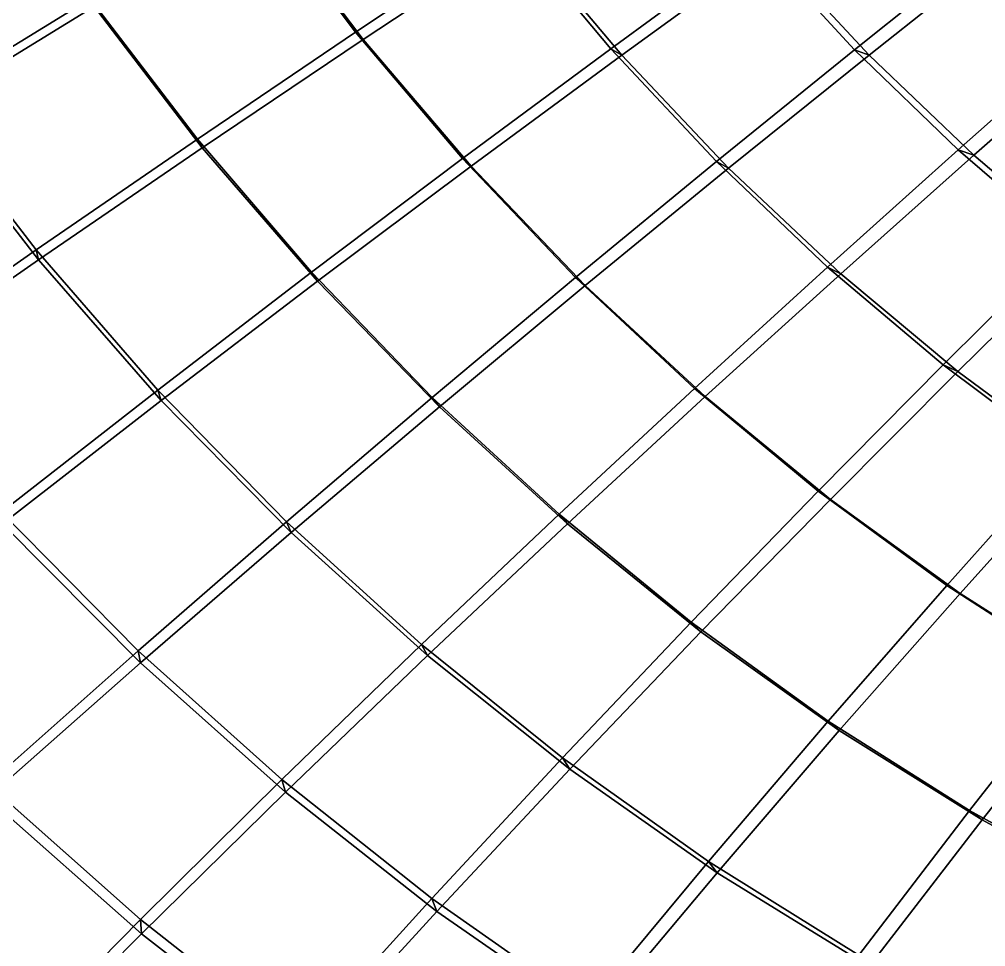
# Model space of a CAD drawing. Header units: metres. Extents: x -2184624 to 1125696, y -1900362 to 1900362.
# Drawn here: x -809172 to -551038, y -756415 to -508658 of the extents above; entities that cross this region are included whole.
import ezdxf

# ---------------------------------------------------------------- set-up
doc = ezdxf.new("R2010")
doc.units = ezdxf.units.M

msp = doc.modelspace()

# ---------------------------------------------------------------- linework, layer by layer
at = {"layer": '1'}
for points in [[(-677930.3, -484472.6, 560189.7), (-719360.8, -512070.2, 562826), (-746167.5, -476403.88, 569542.1), (-702992.4, -450664.16, 566959.1)], [(-675230.8, -486160.47, 578219.8), (-717359.56, -514060.62, 580864.75), (-744422.5, -478298.12, 587488.75), (-700540.1, -452279.1, 584900.4)], [(-612422.7, -488169.16, 548187.6), (-651210.5, -516513.06, 552881.7), (-677930.3, -484472.6, 560189.7), (-637344.75, -457806.75, 555523.1)], [(-608753.56, -489595.84, 566305.9), (-648244.1, -518254.06, 571007.7), (-675230.8, -486160.47, 578219.8), (-633933.9, -459202.3, 573549.5)], [(-549925.8, -487866.34, 533715.06), (-586067.7, -516778.66, 540319.56), (-612422.7, -488169.16, 548187.6), (-574441.9, -460758.7, 541580.06)], [(-545267.44, -488977.28, 551920.44), (-582121.56, -518215.34, 558535.94), (-608753.56, -489595.84, 566305.9), (-570052.1, -461880.5, 559692.44)], [(-790230.25, -503060.62, 569971.2), (-835162.6, -530680.3, 568141.5), (-863492.9, -489094.38, 574138.8), (-816820.9, -463590.22, 576069.56)], [(-789184.25, -505245.12, 587930.8), (-834811.1, -533167.8, 586123.75), (-863396.6, -491417.06, 592031.94), (-816019.6, -465635.47, 593942.06)], [(-719360.8, -512070.2, 562826), (-761616.94, -540652.6, 563336.94), (-790230.25, -503060.62, 569971.2), (-746167.5, -476403.88, 569542.1)], [(-719360.8, -512070.2, 562826), (-717359.56, -514060.62, 580864.75), (-744422.5, -478298.12, 587488.75), (-746167.5, -476403.88, 569542.1)], [(-746167.5, -476403.88, 569542.1), (-744422.5, -478298.12, 587488.75), (-717359.56, -514060.62, 580864.75), (-719360.8, -512070.2, 562826)], [(-717359.56, -514060.62, 580864.75), (-760304.7, -542957.25, 581391.44), (-789184.25, -505245.12, 587930.8), (-744422.5, -478298.12, 587488.75)], [(-651210.5, -516513.06, 552881.7), (-690781.8, -545849.06, 555576.2), (-719360.8, -512070.2, 562826), (-677930.3, -484472.6, 560189.7)], [(-719360.8, -512070.2, 562826), (-717359.56, -514060.62, 580864.75), (-675230.8, -486160.47, 578219.8), (-677930.3, -484472.6, 560189.7)], [(-677930.3, -484472.6, 560189.7), (-675230.8, -486160.47, 578219.8), (-717359.56, -514060.62, 580864.75), (-719360.8, -512070.2, 562826)], [(-651210.5, -516513.06, 552881.7), (-648244.1, -518254.06, 571007.7), (-675230.8, -486160.47, 578219.8), (-677930.3, -484472.6, 560189.7)], [(-677930.3, -484472.6, 560189.7), (-675230.8, -486160.47, 578219.8), (-648244.1, -518254.06, 571007.7), (-651210.5, -516513.06, 552881.7)], [(-648244.1, -518254.06, 571007.7), (-688504.06, -547915.2, 573714.44), (-717359.56, -514060.62, 580864.75), (-675230.8, -486160.47, 578219.8)], [(-524186.84, -513253.7, 525325.4), (-558399.1, -543542.2, 531927.5), (-586067.7, -516778.66, 540319.56), (-549925.8, -487866.34, 533715.06)], [(-586067.7, -516778.66, 540319.56), (-582121.56, -518215.34, 558535.94), (-545267.44, -488977.28, 551920.44), (-549925.8, -487866.34, 533715.06)], [(-549925.8, -487866.34, 533715.06), (-545267.44, -488977.28, 551920.44), (-582121.56, -518215.34, 558535.94), (-586067.7, -516778.66, 540319.56)], [(-586067.7, -516778.66, 540319.56), (-622955.44, -546677.6, 545043.8), (-651210.5, -516513.06, 552881.7), (-612422.7, -488169.16, 548187.6)], [(-651210.5, -516513.06, 552881.7), (-648244.1, -518254.06, 571007.7), (-608753.56, -489595.84, 566305.9), (-612422.7, -488169.16, 548187.6)], [(-612422.7, -488169.16, 548187.6), (-608753.56, -489595.84, 566305.9), (-648244.1, -518254.06, 571007.7), (-651210.5, -516513.06, 552881.7)], [(-582121.56, -518215.34, 558535.94), (-619702.94, -548450, 563272.56), (-648244.1, -518254.06, 571007.7), (-608753.56, -489595.84, 566305.9)], [(-586067.7, -516778.66, 540319.56), (-582121.56, -518215.34, 558535.94), (-608753.56, -489595.84, 566305.9), (-612422.7, -488169.16, 548187.6)], [(-612422.7, -488169.16, 548187.6), (-608753.56, -489595.84, 566305.9), (-582121.56, -518215.34, 558535.94), (-586067.7, -516778.66, 540319.56)], [(-519241.84, -514331.3, 543629.25), (-554157.75, -544965.7, 550248.1), (-582121.56, -518215.34, 558535.94), (-545267.44, -488977.28, 551920.44)], [(-761616.94, -540652.6, 563336.94), (-804677.56, -570269, 561617.8), (-835162.6, -530680.3, 568141.5), (-790230.25, -503060.62, 569971.2)], [(-835162.6, -530680.3, 568141.5), (-834811.1, -533167.8, 586123.75), (-789184.25, -505245.12, 587930.8), (-790230.25, -503060.62, 569971.2)], [(-790230.25, -503060.62, 569971.2), (-789184.25, -505245.12, 587930.8), (-834811.1, -533167.8, 586123.75), (-835162.6, -530680.3, 568141.5)], [(-761616.94, -540652.6, 563336.94), (-760304.7, -542957.25, 581391.44), (-789184.25, -505245.12, 587930.8), (-790230.25, -503060.62, 569971.2)], [(-790230.25, -503060.62, 569971.2), (-789184.25, -505245.12, 587930.8), (-760304.7, -542957.25, 581391.44), (-761616.94, -540652.6, 563336.94)], [(-760304.7, -542957.25, 581391.44), (-804048.7, -572901.4, 579697.44), (-834811.1, -533167.8, 586123.75), (-789184.25, -505245.12, 587930.8)], [(-690781.8, -545849.06, 555576.2), (-731112.2, -576234.2, 556176.44), (-761616.94, -540652.6, 563336.94), (-719360.8, -512070.2, 562826)], [(-761616.94, -540652.6, 563336.94), (-760304.7, -542957.25, 581391.44), (-717359.56, -514060.62, 580864.75), (-719360.8, -512070.2, 562826)], [(-719360.8, -512070.2, 562826), (-717359.56, -514060.62, 580864.75), (-760304.7, -542957.25, 581391.44), (-761616.94, -540652.6, 563336.94)], [(-690781.8, -545849.06, 555576.2), (-688504.06, -547915.2, 573714.44), (-717359.56, -514060.62, 580864.75), (-719360.8, -512070.2, 562826)], [(-719360.8, -512070.2, 562826), (-717359.56, -514060.62, 580864.75), (-688504.06, -547915.2, 573714.44), (-690781.8, -545849.06, 555576.2)], [(-497340.88, -536841.9, 516418.5), (-529541.6, -568375.4, 523019.56), (-558399.1, -543542.2, 531927.5), (-524186.84, -513253.7, 525325.4)], [(-558399.1, -543542.2, 531927.5), (-554157.75, -544965.7, 550248.1), (-519241.84, -514331.3, 543629.25), (-524186.84, -513253.7, 525325.4)], [(-524186.84, -513253.7, 525325.4), (-519241.84, -514331.3, 543629.25), (-554157.75, -544965.7, 550248.1), (-558399.1, -543542.2, 531927.5)], [(-688504.06, -547915.2, 573714.44), (-729512.7, -578637.94, 574333.7), (-760304.7, -542957.25, 581391.44), (-717359.56, -514060.62, 580864.75)], [(-492091.88, -537861.6, 534826.1), (-524987.25, -569760.5, 541450.3), (-554157.75, -544965.7, 550248.1), (-519241.84, -514331.3, 543629.25)], [(-622955.44, -546677.6, 545043.8), (-660560.8, -577625.94, 547802.06), (-690781.8, -545849.06, 555576.2), (-651210.5, -516513.06, 552881.7)], [(-690781.8, -545849.06, 555576.2), (-688504.06, -547915.2, 573714.44), (-648244.1, -518254.06, 571007.7), (-651210.5, -516513.06, 552881.7)], [(-651210.5, -516513.06, 552881.7), (-648244.1, -518254.06, 571007.7), (-688504.06, -547915.2, 573714.44), (-690781.8, -545849.06, 555576.2)], [(-619702.94, -548450, 563272.56), (-657986.8, -579745.44, 566047.2), (-688504.06, -547915.2, 573714.44), (-648244.1, -518254.06, 571007.7)], [(-622955.44, -546677.6, 545043.8), (-619702.94, -548450, 563272.56), (-648244.1, -518254.06, 571007.7), (-651210.5, -516513.06, 552881.7)], [(-651210.5, -516513.06, 552881.7), (-648244.1, -518254.06, 571007.7), (-619702.94, -548450, 563272.56), (-622955.44, -546677.6, 545043.8)], [(-558399.1, -543542.2, 531927.5), (-593292.75, -574867.25, 536685.2), (-622955.44, -546677.6, 545043.8), (-586067.7, -516778.66, 540319.56)], [(-622955.44, -546677.6, 545043.8), (-619702.94, -548450, 563272.56), (-582121.56, -518215.34, 558535.94), (-586067.7, -516778.66, 540319.56)], [(-586067.7, -516778.66, 540319.56), (-582121.56, -518215.34, 558535.94), (-619702.94, -548450, 563272.56), (-622955.44, -546677.6, 545043.8)], [(-554157.75, -544965.7, 550248.1), (-589735.4, -576647.1, 555023.44), (-619702.94, -548450, 563272.56), (-582121.56, -518215.34, 558535.94)], [(-558399.1, -543542.2, 531927.5), (-554157.75, -544965.7, 550248.1), (-582121.56, -518215.34, 558535.94), (-586067.7, -516778.66, 540319.56)], [(-586067.7, -516778.66, 540319.56), (-582121.56, -518215.34, 558535.94), (-554157.75, -544965.7, 550248.1), (-558399.1, -543542.2, 531927.5)], [(-804677.56, -570269, 561617.8), (-848518.75, -600963.9, 557553.9), (-880944.56, -559304.1, 563937.7), (-835162.6, -530680.3, 568141.5)], [(-804677.56, -570269, 561617.8), (-804048.7, -572901.4, 579697.44), (-834811.1, -533167.8, 586123.75), (-835162.6, -530680.3, 568141.5)], [(-835162.6, -530680.3, 568141.5), (-834811.1, -533167.8, 586123.75), (-804048.7, -572901.4, 579697.44), (-804677.56, -570269, 561617.8)], [(-804048.7, -572901.4, 579697.44), (-848571.6, -603939.9, 575670.1), (-881287.44, -562109.25, 581954.44), (-834811.1, -533167.8, 586123.75)], [(-731112.2, -576234.2, 556176.44), (-772177, -607720.1, 554577.7), (-804677.56, -570269, 561617.8), (-761616.94, -540652.6, 563336.94)], [(-804677.56, -570269, 561617.8), (-804048.7, -572901.4, 579697.44), (-760304.7, -542957.25, 581391.44), (-761616.94, -540652.6, 563336.94)], [(-761616.94, -540652.6, 563336.94), (-760304.7, -542957.25, 581391.44), (-804048.7, -572901.4, 579697.44), (-804677.56, -570269, 561617.8)], [(-731112.2, -576234.2, 556176.44), (-729512.7, -578637.94, 574333.7), (-760304.7, -542957.25, 581391.44), (-761616.94, -540652.6, 563336.94)], [(-761616.94, -540652.6, 563336.94), (-760304.7, -542957.25, 581391.44), (-729512.7, -578637.94, 574333.7), (-731112.2, -576234.2, 556176.44)], [(-729512.7, -578637.94, 574333.7), (-771249, -610475.75, 572762.7), (-804048.7, -572901.4, 579697.44), (-760304.7, -542957.25, 581391.44)], [(-529541.6, -568375.4, 523019.56), (-562357, -600991.3, 527814.1), (-593292.75, -574867.25, 536685.2), (-558399.1, -543542.2, 531927.5)], [(-593292.75, -574867.25, 536685.2), (-589735.4, -576647.1, 555023.44), (-554157.75, -544965.7, 550248.1), (-558399.1, -543542.2, 531927.5)], [(-558399.1, -543542.2, 531927.5), (-554157.75, -544965.7, 550248.1), (-589735.4, -576647.1, 555023.44), (-593292.75, -574867.25, 536685.2)], [(-529541.6, -568375.4, 523019.56), (-524987.25, -569760.5, 541450.3), (-554157.75, -544965.7, 550248.1), (-558399.1, -543542.2, 531927.5)], [(-558399.1, -543542.2, 531927.5), (-554157.75, -544965.7, 550248.1), (-524987.25, -569760.5, 541450.3), (-529541.6, -568375.4, 523019.56)], [(-660560.8, -577625.94, 547802.06), (-698855.6, -609682.7, 548498.94), (-731112.2, -576234.2, 556176.44), (-690781.8, -545849.06, 555576.2)], [(-731112.2, -576234.2, 556176.44), (-729512.7, -578637.94, 574333.7), (-688504.06, -547915.2, 573714.44), (-690781.8, -545849.06, 555576.2)], [(-690781.8, -545849.06, 555576.2), (-688504.06, -547915.2, 573714.44), (-729512.7, -578637.94, 574333.7), (-731112.2, -576234.2, 556176.44)], [(-660560.8, -577625.94, 547802.06), (-657986.8, -579745.44, 566047.2), (-688504.06, -547915.2, 573714.44), (-690781.8, -545849.06, 555576.2)], [(-690781.8, -545849.06, 555576.2), (-688504.06, -547915.2, 573714.44), (-657986.8, -579745.44, 566047.2), (-660560.8, -577625.94, 547802.06)], [(-593292.75, -574867.25, 536685.2), (-628835.1, -607294.25, 539512.3), (-660560.8, -577625.94, 547802.06), (-622955.44, -546677.6, 545043.8)], [(-660560.8, -577625.94, 547802.06), (-657986.8, -579745.44, 566047.2), (-619702.94, -548450, 563272.56), (-622955.44, -546677.6, 545043.8)], [(-622955.44, -546677.6, 545043.8), (-619702.94, -548450, 563272.56), (-657986.8, -579745.44, 566047.2), (-660560.8, -577625.94, 547802.06)], [(-593292.75, -574867.25, 536685.2), (-589735.4, -576647.1, 555023.44), (-619702.94, -548450, 563272.56), (-622955.44, -546677.6, 545043.8)], [(-622955.44, -546677.6, 545043.8), (-619702.94, -548450, 563272.56), (-589735.4, -576647.1, 555023.44), (-593292.75, -574867.25, 536685.2)], [(-524987.25, -569760.5, 541450.3), (-558476.75, -602752.94, 546268), (-589735.4, -576647.1, 555023.44), (-554157.75, -544965.7, 550248.1)], [(-657986.8, -579745.44, 566047.2), (-696948.6, -612162.3, 566766.44), (-729512.7, -578637.94, 574333.7), (-688504.06, -547915.2, 573714.44)], [(-589735.4, -576647.1, 555023.44), (-625945.6, -609442.5, 557871.3), (-657986.8, -579745.44, 566047.2), (-619702.94, -548450, 563272.56)], [(-848518.75, -600963.9, 557553.9), (-848571.6, -603939.9, 575670.1), (-804048.7, -572901.4, 579697.44), (-804677.56, -570269, 561617.8)], [(-804677.56, -570269, 561617.8), (-804048.7, -572901.4, 579697.44), (-848571.6, -603939.9, 575670.1), (-848518.75, -600963.9, 557553.9)], [(-772177, -607720.1, 554577.7), (-813949.25, -640354.5, 550665), (-848518.75, -600963.9, 557553.9), (-804677.56, -570269, 561617.8)], [(-772177, -607720.1, 554577.7), (-771249, -610475.75, 572762.7), (-804048.7, -572901.4, 579697.44), (-804677.56, -570269, 561617.8)], [(-804677.56, -570269, 561617.8), (-804048.7, -572901.4, 579697.44), (-771249, -610475.75, 572762.7), (-772177, -607720.1, 554577.7)], [(-499625.4, -591201.56, 513602.56), (-530287.9, -624967.6, 518437.12), (-562357, -600991.3, 527814.1), (-529541.6, -568375.4, 523019.56)], [(-562357, -600991.3, 527814.1), (-558476.75, -602752.94, 546268), (-524987.25, -569760.5, 541450.3), (-529541.6, -568375.4, 523019.56)], [(-529541.6, -568375.4, 523019.56), (-524987.25, -569760.5, 541450.3), (-558476.75, -602752.94, 546268), (-562357, -600991.3, 527814.1)], [(-494740.78, -592521.2, 532148.8), (-526067.1, -626683, 537012.75), (-558476.75, -602752.94, 546268), (-524987.25, -569760.5, 541450.3)], [(-771249, -610475.75, 572762.7), (-813689.75, -643478.75, 568889), (-848571.6, -603939.9, 575670.1), (-804048.7, -572901.4, 579697.44)], [(-562357, -600991.3, 527814.1), (-595748.9, -634757.75, 530715.4), (-628835.1, -607294.25, 539512.3), (-593292.75, -574867.25, 536685.2)], [(-628835.1, -607294.25, 539512.3), (-625945.6, -609442.5, 557871.3), (-589735.4, -576647.1, 555023.44), (-593292.75, -574867.25, 536685.2)], [(-593292.75, -574867.25, 536685.2), (-589735.4, -576647.1, 555023.44), (-625945.6, -609442.5, 557871.3), (-628835.1, -607294.25, 539512.3)], [(-562357, -600991.3, 527814.1), (-558476.75, -602752.94, 546268), (-589735.4, -576647.1, 555023.44), (-593292.75, -574867.25, 536685.2)], [(-593292.75, -574867.25, 536685.2), (-589735.4, -576647.1, 555023.44), (-558476.75, -602752.94, 546268), (-562357, -600991.3, 527814.1)], [(-698855.6, -609682.7, 548498.94), (-737809.94, -642903.3, 547030), (-772177, -607720.1, 554577.7), (-731112.2, -576234.2, 556176.44)], [(-772177, -607720.1, 554577.7), (-771249, -610475.75, 572762.7), (-729512.7, -578637.94, 574333.7), (-731112.2, -576234.2, 556176.44)], [(-731112.2, -576234.2, 556176.44), (-729512.7, -578637.94, 574333.7), (-771249, -610475.75, 572762.7), (-772177, -607720.1, 554577.7)], [(-698855.6, -609682.7, 548498.94), (-696948.6, -612162.3, 566766.44), (-729512.7, -578637.94, 574333.7), (-731112.2, -576234.2, 556176.44)], [(-731112.2, -576234.2, 556176.44), (-729512.7, -578637.94, 574333.7), (-696948.6, -612162.3, 566766.44), (-698855.6, -609682.7, 548498.94)], [(-628835.1, -607294.25, 539512.3), (-664993.1, -640885.5, 540313.25), (-698855.6, -609682.7, 548498.94), (-660560.8, -577625.94, 547802.06)], [(-698855.6, -609682.7, 548498.94), (-696948.6, -612162.3, 566766.44), (-657986.8, -579745.44, 566047.2), (-660560.8, -577625.94, 547802.06)], [(-660560.8, -577625.94, 547802.06), (-657986.8, -579745.44, 566047.2), (-696948.6, -612162.3, 566766.44), (-698855.6, -609682.7, 548498.94)], [(-628835.1, -607294.25, 539512.3), (-625945.6, -609442.5, 557871.3), (-657986.8, -579745.44, 566047.2), (-660560.8, -577625.94, 547802.06)], [(-660560.8, -577625.94, 547802.06), (-657986.8, -579745.44, 566047.2), (-625945.6, -609442.5, 557871.3), (-628835.1, -607294.25, 539512.3)], [(-558476.75, -602752.94, 546268), (-592525.5, -636908.25, 549195), (-625945.6, -609442.5, 557871.3), (-589735.4, -576647.1, 555023.44)], [(-696948.6, -612162.3, 566766.44), (-736561.8, -645758.3, 565328.4), (-771249, -610475.75, 572762.7), (-729512.7, -578637.94, 574333.7)], [(-625945.6, -609442.5, 557871.3), (-662758.9, -643415.9, 558698.6), (-696948.6, -612162.3, 566766.44), (-657986.8, -579745.44, 566047.2)], [(-530287.9, -624967.6, 518437.12), (-561451.56, -659928.9, 521418), (-595748.9, -634757.75, 530715.4), (-562357, -600991.3, 527814.1)], [(-595748.9, -634757.75, 530715.4), (-592525.5, -636908.25, 549195), (-558476.75, -602752.94, 546268), (-562357, -600991.3, 527814.1)], [(-562357, -600991.3, 527814.1), (-558476.75, -602752.94, 546268), (-592525.5, -636908.25, 549195), (-595748.9, -634757.75, 530715.4)], [(-530287.9, -624967.6, 518437.12), (-526067.1, -626683, 537012.75), (-558476.75, -602752.94, 546268), (-562357, -600991.3, 527814.1)], [(-562357, -600991.3, 527814.1), (-558476.75, -602752.94, 546268), (-526067.1, -626683, 537012.75), (-530287.9, -624967.6, 518437.12)], [(-526067.1, -626683, 537012.75), (-557876.3, -662052.9, 540024.9), (-592525.5, -636908.25, 549195), (-558476.75, -602752.94, 546268)], [(-737809.94, -642903.3, 547030), (-777393.94, -677337.9, 543280.3), (-813949.25, -640354.5, 550665), (-772177, -607720.1, 554577.7)], [(-813949.25, -640354.5, 550665), (-813689.75, -643478.75, 568889), (-771249, -610475.75, 572762.7), (-772177, -607720.1, 554577.7)], [(-772177, -607720.1, 554577.7), (-771249, -610475.75, 572762.7), (-813689.75, -643478.75, 568889), (-813949.25, -640354.5, 550665)], [(-737809.94, -642903.3, 547030), (-736561.8, -645758.3, 565328.4), (-771249, -610475.75, 572762.7), (-772177, -607720.1, 554577.7)], [(-772177, -607720.1, 554577.7), (-771249, -610475.75, 572762.7), (-736561.8, -645758.3, 565328.4), (-737809.94, -642903.3, 547030)], [(-595748.9, -634757.75, 530715.4), (-629679.4, -669739.25, 531627.8), (-664993.1, -640885.5, 540313.25), (-628835.1, -607294.25, 539512.3)], [(-664993.1, -640885.5, 540313.25), (-662758.9, -643415.9, 558698.6), (-625945.6, -609442.5, 557871.3), (-628835.1, -607294.25, 539512.3)], [(-628835.1, -607294.25, 539512.3), (-625945.6, -609442.5, 557871.3), (-662758.9, -643415.9, 558698.6), (-664993.1, -640885.5, 540313.25)], [(-595748.9, -634757.75, 530715.4), (-592525.5, -636908.25, 549195), (-625945.6, -609442.5, 557871.3), (-628835.1, -607294.25, 539512.3)], [(-628835.1, -607294.25, 539512.3), (-625945.6, -609442.5, 557871.3), (-592525.5, -636908.25, 549195), (-595748.9, -634757.75, 530715.4)], [(-736561.8, -645758.3, 565328.4), (-776800.3, -680585.75, 561620.3), (-813689.75, -643478.75, 568889), (-771249, -610475.75, 572762.7)], [(-664993.1, -640885.5, 540313.25), (-701732.94, -675698.44, 538983.7), (-737809.94, -642903.3, 547030), (-698855.6, -609682.7, 548498.94)], [(-737809.94, -642903.3, 547030), (-736561.8, -645758.3, 565328.4), (-696948.6, -612162.3, 566766.44), (-698855.6, -609682.7, 548498.94)], [(-698855.6, -609682.7, 548498.94), (-696948.6, -612162.3, 566766.44), (-736561.8, -645758.3, 565328.4), (-737809.94, -642903.3, 547030)], [(-664993.1, -640885.5, 540313.25), (-662758.9, -643415.9, 558698.6), (-696948.6, -612162.3, 566766.44), (-698855.6, -609682.7, 548498.94)], [(-698855.6, -609682.7, 548498.94), (-696948.6, -612162.3, 566766.44), (-662758.9, -643415.9, 558698.6), (-664993.1, -640885.5, 540313.25)], [(-592525.5, -636908.25, 549195), (-627098.9, -672293, 550138.2), (-662758.9, -643415.9, 558698.6), (-625945.6, -609442.5, 557871.3)], [(-662758.9, -643415.9, 558698.6), (-700144.44, -678626.8, 557403.3), (-736561.8, -645758.3, 565328.4), (-696948.6, -612162.3, 566766.44)], [(-497229.6, -646724.4, 508559.72), (-526098.6, -682730.3, 511625.94), (-561451.56, -659928.9, 521418), (-530287.9, -624967.6, 518437.12)], [(-561451.56, -659928.9, 521418), (-557876.3, -662052.9, 540024.9), (-526067.1, -626683, 537012.75), (-530287.9, -624967.6, 518437.12)], [(-530287.9, -624967.6, 518437.12), (-526067.1, -626683, 537012.75), (-557876.3, -662052.9, 540024.9), (-561451.56, -659928.9, 521418)], [(-492651.4, -648363.25, 527262.7), (-522154.38, -684796.56, 530366.4), (-557876.3, -662052.9, 540024.9), (-526067.1, -626683, 537012.75)], [(-561451.56, -659928.9, 521418), (-593074.2, -696151.6, 522449.6), (-629679.4, -669739.25, 531627.8), (-595748.9, -634757.75, 530715.4)], [(-629679.4, -669739.25, 531627.8), (-627098.9, -672293, 550138.2), (-592525.5, -636908.25, 549195), (-595748.9, -634757.75, 530715.4)], [(-595748.9, -634757.75, 530715.4), (-592525.5, -636908.25, 549195), (-627098.9, -672293, 550138.2), (-629679.4, -669739.25, 531627.8)], [(-561451.56, -659928.9, 521418), (-557876.3, -662052.9, 540024.9), (-592525.5, -636908.25, 549195), (-595748.9, -634757.75, 530715.4)], [(-595748.9, -634757.75, 530715.4), (-592525.5, -636908.25, 549195), (-557876.3, -662052.9, 540024.9), (-561451.56, -659928.9, 521418)], [(-557876.3, -662052.9, 540024.9), (-590129.2, -698699, 541092.2), (-627098.9, -672293, 550138.2), (-592525.5, -636908.25, 549195)], [(-777393.94, -677337.9, 543280.3), (-817573.8, -713029.9, 537126.7), (-856398.6, -674178.7, 544314.3), (-813949.25, -640354.5, 550665)], [(-777393.94, -677337.9, 543280.3), (-776800.3, -680585.75, 561620.3), (-813689.75, -643478.75, 568889), (-813949.25, -640354.5, 550665)], [(-813949.25, -640354.5, 550665), (-813689.75, -643478.75, 568889), (-776800.3, -680585.75, 561620.3), (-777393.94, -677337.9, 543280.3)], [(-629679.4, -669739.25, 531627.8), (-664110.06, -705996.44, 530447.06), (-701732.94, -675698.44, 538983.7), (-664993.1, -640885.5, 540313.25)], [(-701732.94, -675698.44, 538983.7), (-700144.44, -678626.8, 557403.3), (-662758.9, -643415.9, 558698.6), (-664993.1, -640885.5, 540313.25)], [(-664993.1, -640885.5, 540313.25), (-662758.9, -643415.9, 558698.6), (-700144.44, -678626.8, 557403.3), (-701732.94, -675698.44, 538983.7)], [(-629679.4, -669739.25, 531627.8), (-627098.9, -672293, 550138.2), (-662758.9, -643415.9, 558698.6), (-664993.1, -640885.5, 540313.25)], [(-664993.1, -640885.5, 540313.25), (-662758.9, -643415.9, 558698.6), (-627098.9, -672293, 550138.2), (-629679.4, -669739.25, 531627.8)], [(-776800.3, -680585.75, 561620.3), (-817633.94, -716690.9, 555521.2), (-856808.6, -677690.8, 562590.56), (-813689.75, -643478.75, 568889)], [(-701732.94, -675698.44, 538983.7), (-739019.8, -711786.44, 535409), (-777393.94, -677337.9, 543280.3), (-737809.94, -642903.3, 547030)], [(-777393.94, -677337.9, 543280.3), (-776800.3, -680585.75, 561620.3), (-736561.8, -645758.3, 565328.4), (-737809.94, -642903.3, 547030)], [(-737809.94, -642903.3, 547030), (-736561.8, -645758.3, 565328.4), (-776800.3, -680585.75, 561620.3), (-777393.94, -677337.9, 543280.3)], [(-701732.94, -675698.44, 538983.7), (-700144.44, -678626.8, 557403.3), (-736561.8, -645758.3, 565328.4), (-737809.94, -642903.3, 547030)], [(-737809.94, -642903.3, 547030), (-736561.8, -645758.3, 565328.4), (-700144.44, -678626.8, 557403.3), (-701732.94, -675698.44, 538983.7)], [(-627098.9, -672293, 550138.2), (-662161.7, -708969.8, 548995.7), (-700144.44, -678626.8, 557403.3), (-662758.9, -643415.9, 558698.6)], [(-700144.44, -678626.8, 557403.3), (-738071.06, -715130.94, 553873.25), (-776800.3, -680585.75, 561620.3), (-736561.8, -645758.3, 565328.4)], [(-526098.6, -682730.3, 511625.94), (-555343.94, -720040, 512784.16), (-593074.2, -696151.6, 522449.6), (-561451.56, -659928.9, 521418)], [(-593074.2, -696151.6, 522449.6), (-590129.2, -698699, 541092.2), (-557876.3, -662052.9, 540024.9), (-561451.56, -659928.9, 521418)], [(-561451.56, -659928.9, 521418), (-557876.3, -662052.9, 540024.9), (-590129.2, -698699, 541092.2), (-593074.2, -696151.6, 522449.6)], [(-526098.6, -682730.3, 511625.94), (-522154.38, -684796.56, 530366.4), (-557876.3, -662052.9, 540024.9), (-561451.56, -659928.9, 521418)], [(-561451.56, -659928.9, 521418), (-557876.3, -662052.9, 540024.9), (-522154.38, -684796.56, 530366.4), (-526098.6, -682730.3, 511625.94)], [(-522154.38, -684796.56, 530366.4), (-552017.06, -722549, 531565.7), (-590129.2, -698699, 541092.2), (-557876.3, -662052.9, 540024.9)], [(-593074.2, -696151.6, 522449.6), (-625111.94, -733698.3, 521427.22), (-664110.06, -705996.44, 530447.06), (-629679.4, -669739.25, 531627.8)], [(-664110.06, -705996.44, 530447.06), (-662161.7, -708969.8, 548995.7), (-627098.9, -672293, 550138.2), (-629679.4, -669739.25, 531627.8)], [(-629679.4, -669739.25, 531627.8), (-627098.9, -672293, 550138.2), (-662161.7, -708969.8, 548995.7), (-664110.06, -705996.44, 530447.06)], [(-593074.2, -696151.6, 522449.6), (-590129.2, -698699, 541092.2), (-627098.9, -672293, 550138.2), (-629679.4, -669739.25, 531627.8)], [(-629679.4, -669739.25, 531627.8), (-627098.9, -672293, 550138.2), (-590129.2, -698699, 541092.2), (-593074.2, -696151.6, 522449.6)], [(-590129.2, -698699, 541092.2), (-622784.94, -736686.06, 540112.3), (-662161.7, -708969.8, 548995.7), (-627098.9, -672293, 550138.2)], [(-664110.06, -705996.44, 530447.06), (-699001.44, -743583.6, 527059), (-739019.8, -711786.44, 535409), (-701732.94, -675698.44, 538983.7)], [(-739019.8, -711786.44, 535409), (-738071.06, -715130.94, 553873.25), (-700144.44, -678626.8, 557403.3), (-701732.94, -675698.44, 538983.7)], [(-701732.94, -675698.44, 538983.7), (-700144.44, -678626.8, 557403.3), (-738071.06, -715130.94, 553873.25), (-739019.8, -711786.44, 535409)], [(-664110.06, -705996.44, 530447.06), (-662161.7, -708969.8, 548995.7), (-700144.44, -678626.8, 557403.3), (-701732.94, -675698.44, 538983.7)], [(-701732.94, -675698.44, 538983.7), (-700144.44, -678626.8, 557403.3), (-662161.7, -708969.8, 548995.7), (-664110.06, -705996.44, 530447.06)], [(-817573.8, -713029.9, 537126.7), (-817633.94, -716690.9, 555521.2), (-776800.3, -680585.75, 561620.3), (-777393.94, -677337.9, 543280.3)], [(-777393.94, -677337.9, 543280.3), (-776800.3, -680585.75, 561620.3), (-817633.94, -716690.9, 555521.2), (-817573.8, -713029.9, 537126.7)], [(-739019.8, -711786.44, 535409), (-776816.8, -749194.4, 529466.1), (-817573.8, -713029.9, 537126.7), (-777393.94, -677337.9, 543280.3)], [(-739019.8, -711786.44, 535409), (-738071.06, -715130.94, 553873.25), (-776800.3, -680585.75, 561620.3), (-777393.94, -677337.9, 543280.3)], [(-777393.94, -677337.9, 543280.3), (-776800.3, -680585.75, 561620.3), (-738071.06, -715130.94, 553873.25), (-739019.8, -711786.44, 535409)], [(-662161.7, -708969.8, 548995.7), (-697677.56, -746995.6, 545655.5), (-738071.06, -715130.94, 553873.25), (-700144.44, -678626.8, 557403.3)], [(-738071.06, -715130.94, 553873.25), (-776505.44, -752976.25, 547987.4), (-817633.94, -716690.9, 555521.2), (-776800.3, -680585.75, 561620.3)], [(-489850.25, -703095.56, 501343.03), (-516659.5, -741333.3, 502635.44), (-555343.94, -720040, 512784.16), (-526098.6, -682730.3, 511625.94)], [(-555343.94, -720040, 512784.16), (-552017.06, -722549, 531565.7), (-522154.38, -684796.56, 530366.4), (-526098.6, -682730.3, 511625.94)], [(-526098.6, -682730.3, 511625.94), (-522154.38, -684796.56, 530366.4), (-552017.06, -722549, 531565.7), (-555343.94, -720040, 512784.16)], [(-485520.62, -705070.7, 520222.84), (-512934.25, -743769.44, 521562.5), (-552017.06, -722549, 531565.7), (-522154.38, -684796.56, 530366.4)], [(-555343.94, -720040, 512784.16), (-584916.25, -758716.7, 511929.75), (-625111.94, -733698.3, 521427.22), (-593074.2, -696151.6, 522449.6)], [(-625111.94, -733698.3, 521427.22), (-622784.94, -736686.06, 540112.3), (-590129.2, -698699, 541092.2), (-593074.2, -696151.6, 522449.6)], [(-593074.2, -696151.6, 522449.6), (-590129.2, -698699, 541092.2), (-622784.94, -736686.06, 540112.3), (-625111.94, -733698.3, 521427.22)], [(-555343.94, -720040, 512784.16), (-552017.06, -722549, 531565.7), (-590129.2, -698699, 541092.2), (-593074.2, -696151.6, 522449.6)], [(-593074.2, -696151.6, 522449.6), (-590129.2, -698699, 541092.2), (-552017.06, -722549, 531565.7), (-555343.94, -720040, 512784.16)], [(-552017.06, -722549, 531565.7), (-582193, -761685.94, 530758.6), (-622784.94, -736686.06, 540112.3), (-590129.2, -698699, 541092.2)], [(-625111.94, -733698.3, 521427.22), (-657520.9, -772625.25, 518237.03), (-699001.44, -743583.6, 527059), (-664110.06, -705996.44, 530447.06)], [(-699001.44, -743583.6, 527059), (-697677.56, -746995.6, 545655.5), (-662161.7, -708969.8, 548995.7), (-664110.06, -705996.44, 530447.06)], [(-664110.06, -705996.44, 530447.06), (-662161.7, -708969.8, 548995.7), (-697677.56, -746995.6, 545655.5), (-699001.44, -743583.6, 527059)], [(-625111.94, -733698.3, 521427.22), (-622784.94, -736686.06, 540112.3), (-662161.7, -708969.8, 548995.7), (-664110.06, -705996.44, 530447.06)], [(-664110.06, -705996.44, 530447.06), (-662161.7, -708969.8, 548995.7), (-622784.94, -736686.06, 540112.3), (-625111.94, -733698.3, 521427.22)], [(-622784.94, -736686.06, 540112.3), (-655802.75, -776073.1, 536973.7), (-697677.56, -746995.6, 545655.5), (-662161.7, -708969.8, 548995.7)], [(-699001.44, -743583.6, 527059), (-734312.94, -782548.56, 521340.03), (-776816.8, -749194.4, 529466.1), (-739019.8, -711786.44, 535409)], [(-776816.8, -749194.4, 529466.1), (-776505.44, -752976.25, 547987.4), (-738071.06, -715130.94, 553873.25), (-739019.8, -711786.44, 535409)], [(-739019.8, -711786.44, 535409), (-738071.06, -715130.94, 553873.25), (-776505.44, -752976.25, 547987.4), (-776816.8, -749194.4, 529466.1)], [(-699001.44, -743583.6, 527059), (-697677.56, -746995.6, 545655.5), (-738071.06, -715130.94, 553873.25), (-739019.8, -711786.44, 535409)], [(-739019.8, -711786.44, 535409), (-738071.06, -715130.94, 553873.25), (-697677.56, -746995.6, 545655.5), (-699001.44, -743583.6, 527059)], [(-776816.8, -749194.4, 529466.1), (-815084.5, -787960.7, 521020.78), (-858313.6, -750015.3, 528434.94), (-817573.8, -713029.9, 537126.7)], [(-776816.8, -749194.4, 529466.1), (-776505.44, -752976.25, 547987.4), (-817633.94, -716690.9, 555521.2), (-817573.8, -713029.9, 537126.7)], [(-817573.8, -713029.9, 537126.7), (-817633.94, -716690.9, 555521.2), (-776505.44, -752976.25, 547987.4), (-776816.8, -749194.4, 529466.1)], [(-776505.44, -752976.25, 547987.4), (-815411.6, -792204.56, 539613.9), (-859030.6, -754112.94, 546899.2), (-817633.94, -716690.9, 555521.2)], [(-697677.56, -746995.6, 545655.5), (-733609.3, -786421.2, 539996.4), (-776505.44, -752976.25, 547987.4), (-738071.06, -715130.94, 553873.25)], [(-516659.5, -741333.3, 502635.44), (-543705.44, -780976.2, 501958.56), (-584916.25, -758716.7, 511929.75), (-555343.94, -720040, 512784.16)], [(-584916.25, -758716.7, 511929.75), (-582193, -761685.94, 530758.6), (-552017.06, -722549, 531565.7), (-555343.94, -720040, 512784.16)], [(-555343.94, -720040, 512784.16), (-552017.06, -722549, 531565.7), (-582193, -761685.94, 530758.6), (-584916.25, -758716.7, 511929.75)], [(-516659.5, -741333.3, 502635.44), (-512934.25, -743769.44, 521562.5), (-552017.06, -722549, 531565.7), (-555343.94, -720040, 512784.16)], [(-555343.94, -720040, 512784.16), (-552017.06, -722549, 531565.7), (-512934.25, -743769.44, 521562.5), (-516659.5, -741333.3, 502635.44)], [(-512934.25, -743769.44, 521562.5), (-540569.3, -783891.3, 520938.25), (-582193, -761685.94, 530758.6), (-552017.06, -722549, 531565.7)], [(-584916.25, -758716.7, 511929.75), (-614766.75, -798818.4, 508948.84), (-657520.9, -772625.25, 518237.03), (-625111.94, -733698.3, 521427.22)], [(-657520.9, -772625.25, 518237.03), (-655802.75, -776073.1, 536973.7), (-622784.94, -736686.06, 540112.3), (-625111.94, -733698.3, 521427.22)], [(-625111.94, -733698.3, 521427.22), (-622784.94, -736686.06, 540112.3), (-655802.75, -776073.1, 536973.7), (-657520.9, -772625.25, 518237.03)], [(-584916.25, -758716.7, 511929.75), (-582193, -761685.94, 530758.6), (-622784.94, -736686.06, 540112.3), (-625111.94, -733698.3, 521427.22)], [(-625111.94, -733698.3, 521427.22), (-622784.94, -736686.06, 540112.3), (-582193, -761685.94, 530758.6), (-584916.25, -758716.7, 511929.75)], [(-582193, -761685.94, 530758.6), (-612636.4, -802268, 527833.5), (-655802.75, -776073.1, 536973.7), (-622784.94, -736686.06, 540112.3)], [(-657520.9, -772625.25, 518237.03), (-690255.9, -812981.6, 512755.66), (-734312.94, -782548.56, 521340.03), (-699001.44, -743583.6, 527059)], [(-734312.94, -782548.56, 521340.03), (-733609.3, -786421.2, 539996.4), (-697677.56, -746995.6, 545655.5), (-699001.44, -743583.6, 527059)], [(-699001.44, -743583.6, 527059), (-697677.56, -746995.6, 545655.5), (-733609.3, -786421.2, 539996.4), (-734312.94, -782548.56, 521340.03)], [(-657520.9, -772625.25, 518237.03), (-655802.75, -776073.1, 536973.7), (-697677.56, -746995.6, 545655.5), (-699001.44, -743583.6, 527059)], [(-699001.44, -743583.6, 527059), (-697677.56, -746995.6, 545655.5), (-655802.75, -776073.1, 536973.7), (-657520.9, -772625.25, 518237.03)], [(-655802.75, -776073.1, 536973.7), (-689140.4, -816912.25, 531555.44), (-733609.3, -786421.2, 539996.4), (-697677.56, -746995.6, 545655.5)], [(-815084.5, -787960.7, 521020.78), (-815411.6, -792204.56, 539613.9), (-776505.44, -752976.25, 547987.4), (-776816.8, -749194.4, 529466.1)], [(-776816.8, -749194.4, 529466.1), (-776505.44, -752976.25, 547987.4), (-815411.6, -792204.56, 539613.9), (-815084.5, -787960.7, 521020.78)], [(-734312.94, -782548.56, 521340.03), (-770001.3, -822930.75, 513157.12), (-815084.5, -787960.7, 521020.78), (-776816.8, -749194.4, 529466.1)], [(-734312.94, -782548.56, 521340.03), (-733609.3, -786421.2, 539996.4), (-776505.44, -752976.25, 547987.4), (-776816.8, -749194.4, 529466.1)], [(-776816.8, -749194.4, 529466.1), (-776505.44, -752976.25, 547987.4), (-733609.3, -786421.2, 539996.4), (-734312.94, -782548.56, 521340.03)], [(-733609.3, -786421.2, 539996.4), (-769917.2, -827289.4, 531887.7), (-815411.6, -792204.56, 539613.9), (-776505.44, -752976.25, 547987.4)]]:
    msp.add_3dface(points, dxfattribs=at)

doc.saveas('drawing.dxf')
